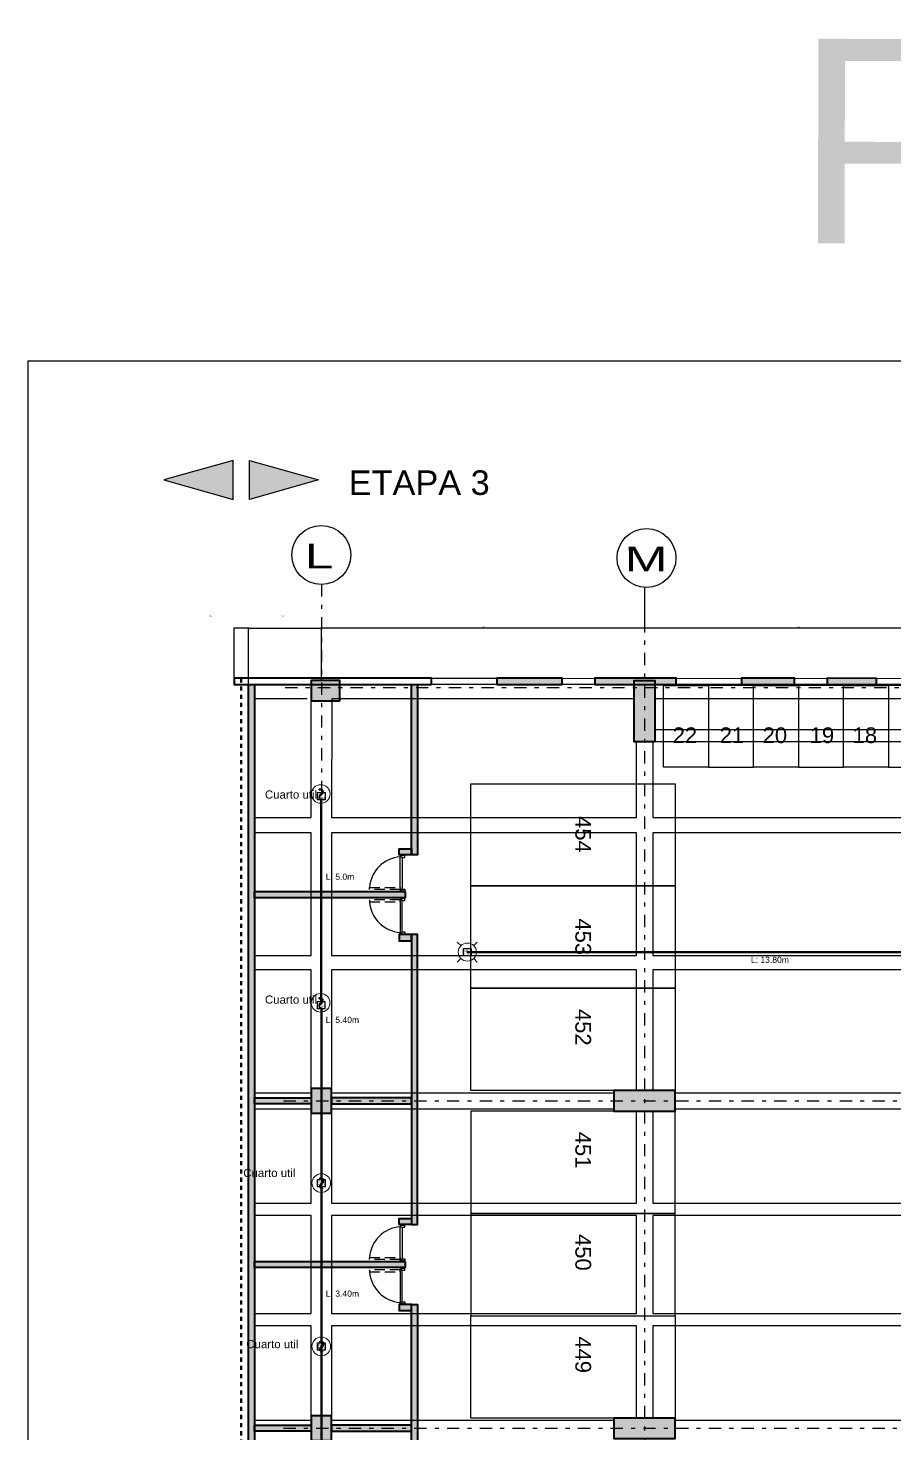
# Model space of a CAD drawing. Header units: millimetres. Extents: x 3781 to 4924, y 1639 to 1721.
# Drawn here: x 4214.4 to 4235.59, y 1686.17 to 1720.52 of the extents above; entities that cross this region are included whole.
import ezdxf

# ---------------------------------------------------------------- set-up
doc = ezdxf.new("R2010")
doc.units = ezdxf.units.MM
for name, pattern in [('CENTER', [0.7, 0.3, -0.2, 0, -0.2]), ('HIDDEN', [0.375, 0.25, -0.125]), ('HIDDEN2', [0.1875, 0.125, -0.0625]), ('LLUVIAS', [10, 4, -2, 4])]:
    doc.linetypes.add(name, pattern=pattern)
doc.layers.get('Defpoints').update_dxf_attribs({"color": 255})
for name, color, linetype in [('-parquead', 2, 'Continuous'), ('1amobla', 2, 'Continuous'), ('_ACHU3', 253, 'Continuous'), ('A-HATCH CONCRETO', 8, 'Continuous'), ('AS_GL DETECCION_MEZANINE', 7, 'Continuous'), ('AS_GL DETECCION_PISO 2', 7, 'Continuous'), ('AS_GL DETECCION_PISO 6', 7, 'Continuous'), ('E-P. MACIZA1', 2, 'HIDDEN2'), ('EJE-ESTRUCTURA', 1, 'CENTER'), ('F-2', 2, 'Continuous'), ('HACHTCOLUMNA', 250, 'Continuous'), ('JCA_COTAS', 1, 'Continuous'), ('JCA_HATCH 254', 252, 'Continuous'), ('JCA_TEXTO1', 2, 'Continuous'), ('JCA_TEXTO2', 3, 'Continuous'), ('MUEBLE', 1, 'Continuous'), ('Textos-espacios', 3, 'Continuous')]:
    doc.layers.add(name, color=color, linetype=linetype)
doc.layers.add('DIM-25', color=1, linetype='Continuous', plot=False)
for name, color, linetype, lineweight in [('Estructura', 6, 'Continuous', 40), ('Muro', 4, 'Continuous', 40), ('TEXTOS', 7, 'Continuous', 20), ('Vidrio', 2, 'Continuous', 30)]:
    doc.layers.add(name, color=color, linetype=linetype, lineweight=lineweight)
doc.styles.add('ROMANS', font='arial.ttf', dxfattribs={"width": 0.7})
doc.styles.get("Standard").update_dxf_attribs({"font": 'arial.ttf'})
doc.styles.add('style2', font='arial.ttf', dxfattribs={"width": 1.5})
doc.dimstyles.new('1-10', dxfattribs={"dimscale": 10, "dimtxt": 0.0037, "dimasz": 0.001, "dimexe": 0.0018, "dimexo": 0.0018, "dimgap": 0.0005, "dimtad": 1, "dimzin": 4, "dimdsep": 46, "dimtxsty": 'ROMANS', "dimblk": 'ARCHTICK', "dimcen": 0.003, "dimdle": 0.0015, "dimclrd": 1, "dimclre": 1, "dimclrt": 4, "dimadec": 0, "dimazin": 0, "dimtfac": 1, "dimtix": 1, "dimtmove": 2, "dimatfit": 3, "dimldrblk": 'flecha', "dimfxl": 1, "dimtolj": 1, "dimtzin": 4, "dimarcsym": 0})

# ---------------------------------------------------------------- blocks, each defined once
blk = doc.blocks.new('_ArchTick')
at = {"color": 0, "linetype": 'ByBlock', "const_width": 0.15}
blk.add_lwpolyline([(-0.5, -0.5), (0.5, 0.5)], dxfattribs=at)
blk = doc.blocks.new('*D34')
at = {"layer": 'Defpoints', "color": 0, "transparency": 16777216}
for p in [(-94.235, -6656.351), (-94.235, -6657.599), (-93.885, -6657.749)]:
    blk.add_point(p, dxfattribs=at)
at = {"layer": 'JCA_COTAS', "color": 1, "lineweight": -2, "transparency": 16777216}
for p, q in [((-93.87, -6656.351), (-94.25, -6656.351)), ((-94.235, -6657.581), (-94.235, -6656.333)), ((-93.885, -6657.731), (-93.885, -6656.333))]:
    blk.add_line(p, q, dxfattribs=at)
at = {"layer": 'JCA_COTAS', "color": 1, "lineweight": -2, "transparency": 16777216, "xscale": 0.01, "yscale": 0.01, "zscale": 0.01, "rotation": 180}
blk.add_blockref('_ArchTick', (-94.235, -6656.351), dxfattribs=at)
at = {"layer": 'JCA_COTAS', "color": 1, "lineweight": -2, "transparency": 16777216, "xscale": 0.01, "yscale": 0.01, "zscale": 0.01}
blk.add_blockref('_ArchTick', (-93.885, -6656.351), dxfattribs=at)
at = {"layer": 'JCA_COTAS', "color": 4, "transparency": 16777216, "insert": (-94.82, -6656.053), "char_height": 0.037, "attachment_point": 5, "style": 'ROMANS'}
blk.add_mtext('\\A1;.35', dxfattribs=at)
blk = doc.blocks.new('flecha')
at = {"layer": '_ACHU3', "linetype": 'Continuous', "lineweight": 0}
h = blk.add_hatch(color=255, dxfattribs=at)
h.dxf.hatch_style = 1
h.paths.add_polyline_path([(0, 0), (2.4, 0.4), (2.4, 0), (4, 0), (4, 0), (2.4, 0), (2.4, -0.4)])
at = {"layer": '_ACHU3', "linetype": 'Continuous', "lineweight": 0, "flags": 128}
blk.add_lwpolyline([(0, 0), (2.4, 0.4), (2.4, 0), (2.4, 0), (4, 0), (4, 0), (2.4, 0), (2.4, -0.4), (0, 0)], dxfattribs=at)
blk = doc.blocks.new('*D43')
at = {"layer": 'Defpoints', "color": 0, "transparency": 16777216}
for p in [(-84.2, -6655.974), (-92.1, -6656.351), (-92.1, -6657.624)]:
    blk.add_point(p, dxfattribs=at)
at = {"layer": 'JCA_COTAS', "color": 1, "lineweight": -2, "transparency": 16777216}
for p, q in [((-84.2, -6655.992), (-84.2, -6656.369)), ((-84.185, -6656.351), (-92.115, -6656.351)), ((-92.1, -6657.606), (-92.1, -6656.333))]:
    blk.add_line(p, q, dxfattribs=at)
at = {"layer": 'JCA_COTAS', "color": 1, "lineweight": -2, "transparency": 16777216, "xscale": 0.01, "yscale": 0.01, "zscale": 0.01, "rotation": 180}
blk.add_blockref('_ArchTick', (-92.1, -6656.351), dxfattribs=at)
at = {"layer": 'JCA_COTAS', "color": 1, "lineweight": -2, "transparency": 16777216, "xscale": 0.01, "yscale": 0.01, "zscale": 0.01}
blk.add_blockref('_ArchTick', (-84.2, -6656.351), dxfattribs=at)
at = {"layer": 'JCA_COTAS', "color": 4, "transparency": 16777216, "insert": (-88.15, -6656.327), "char_height": 0.037, "attachment_point": 5, "style": 'ROMANS'}
blk.add_mtext('\\A1;7.90', dxfattribs=at)
blk = doc.blocks.new('*D46')
at = {"layer": 'Defpoints', "color": 0, "transparency": 16777216}
for p in [(-84.2, -6655.504), (-76.7, -6655.354), (-84.2, -6656.351)]:
    blk.add_point(p, dxfattribs=at)
at = {"layer": 'JCA_COTAS', "color": 1, "lineweight": -2, "transparency": 16777216}
for p, q in [((-84.2, -6655.522), (-84.2, -6656.369)), ((-76.7, -6655.372), (-76.7, -6656.369)), ((-76.685, -6656.351), (-84.215, -6656.351))]:
    blk.add_line(p, q, dxfattribs=at)
at = {"layer": 'JCA_COTAS', "color": 1, "lineweight": -2, "transparency": 16777216, "xscale": 0.01, "yscale": 0.01, "zscale": 0.01, "rotation": 180}
blk.add_blockref('_ArchTick', (-84.2, -6656.351), dxfattribs=at)
at = {"layer": 'JCA_COTAS', "color": 1, "lineweight": -2, "transparency": 16777216, "xscale": 0.01, "yscale": 0.01, "zscale": 0.01}
blk.add_blockref('_ArchTick', (-76.7, -6656.351), dxfattribs=at)
at = {"layer": 'JCA_COTAS', "color": 4, "transparency": 16777216, "insert": (-80.45, -6656.327), "char_height": 0.037, "attachment_point": 5, "style": 'ROMANS'}
blk.add_mtext('\\A1;7.50', dxfattribs=at)
blk = doc.blocks.new('*D47')
at = {"layer": 'Defpoints', "color": 0, "transparency": 16777216}
for p in [(-92.1, -6656.351), (-92.1, -6657.624), (-93.885, -6657.749)]:
    blk.add_point(p, dxfattribs=at)
at = {"layer": 'JCA_COTAS', "color": 1, "lineweight": -2, "transparency": 16777216}
for p, q in [((-93.9, -6656.351), (-92.085, -6656.351)), ((-93.885, -6657.731), (-93.885, -6656.333)), ((-92.1, -6657.606), (-92.1, -6656.333))]:
    blk.add_line(p, q, dxfattribs=at)
at = {"layer": 'JCA_COTAS', "color": 1, "lineweight": -2, "transparency": 16777216, "xscale": 0.01, "yscale": 0.01, "zscale": 0.01, "rotation": 180}
blk.add_blockref('_ArchTick', (-93.885, -6656.351), dxfattribs=at)
at = {"layer": 'JCA_COTAS', "color": 1, "lineweight": -2, "transparency": 16777216, "xscale": 0.01, "yscale": 0.01, "zscale": 0.01}
blk.add_blockref('_ArchTick', (-92.1, -6656.351), dxfattribs=at)
at = {"layer": 'JCA_COTAS', "color": 4, "transparency": 16777216, "insert": (-93.055, -6656.053), "char_height": 0.037, "attachment_point": 5, "style": 'ROMANS'}
blk.add_mtext('\\A1;1.79', dxfattribs=at)
blk = doc.blocks.new('AS_Strobe-CEILING')
at = {"color": 0, "linetype": 'Continuous', "lineweight": 15}
for p, q in [((-0.105, 0.105), (-0.163, 0.163)), ((0.105, 0.105), (0.163, 0.163)), ((-0.105, -0.105), (-0.163, -0.163)), ((0.105, -0.105), (0.163, -0.163))]:
    blk.add_line(p, q, dxfattribs=at)
blk.add_ellipse((0, 0), major_axis=(0.148, 0), ratio=1, dxfattribs=at)
blk = doc.blocks.new('Caja metalica de 12')
at = {"layer": '1amobla', "linetype": 'Continuous', "ltscale": 0.3}
blk.add_lwpolyline([(-1069.691, -2855.357), (-1069.511, -2855.357), (-1069.511, -2855.537), (-1069.691, -2855.537), (-1069.691, -2855.357)], dxfattribs=at)
at = {"layer": '1amobla', "color": 7, "linetype": 'Continuous', "ltscale": 0.3, "insert": (-1069.679, -2855.397), "char_height": 0.04, "width": 0.07916, "attachment_point": 1}
blk.add_mtext('CM 12X12', dxfattribs=at)
blk = doc.blocks.new('AS_Initiator2')
at = {"color": 0, "linetype": 'Continuous', "lineweight": 15}
blk.add_circle((0, 0), 0.152, dxfattribs=at)
for points in [[(-0.027, 0.056), (-0.037, 0.065), (-0.027, 0.091), (-0.037, 0.082)], [(0.044, 0.005), (-0.002, -0.043), (-0.027, -0.013), (-0.034, -0.025)], [(-0.027, 0.091), (-0.005, 0.095), (-0.027, 0.056), (0.017, 0.091)], [(-0.027, 0.056), (0.017, 0.091), (-0.016, 0.052), (-0.007, 0.055)], [(0.049, 0.015), (0.044, 0.005), (0.004, 0.022), (-0.027, -0.013)], [(-0.007, 0.055), (0.017, 0.091), (0.007, 0.051), (0.031, 0.081)], [(0.044, 0.068), (0.049, 0.061), (0.014, 0.039), (0.004, 0.022)], [(0.049, 0.061), (0.052, 0.037), (0.004, 0.022), (0.049, 0.015)], [(0.007, 0.051), (0.031, 0.081), (0.014, 0.039), (0.044, 0.068)], [(-0.002, -0.043), (-0.01, -0.05), (-0.034, -0.025), (-0.04, -0.05)], [(-0.01, -0.05), (-0.009, -0.062), (-0.04, -0.05), (-0.037, -0.07)], [(-0.009, -0.062), (0.003, -0.07), (-0.037, -0.07), (-0.015, -0.089)], [(0.003, -0.07), (0.019, -0.076), (-0.015, -0.089), (0.009, -0.098)], [(0.009, -0.098), (0.019, -0.076), (0.031, -0.098), (0.037, -0.087)]]:
    blk.add_solid(points, dxfattribs=at)
blk = doc.blocks.new('estructura etapa 3')
at = {"layer": 'HACHTCOLUMNA'}
h = blk.add_hatch(color=256, dxfattribs=at)
h.paths.add_polyline_path([(-91.651, -6658.124), (-91.651, -6657.624), (-92.35, -6657.624), (-92.35, -6658.124)])
h.paths.add_polyline_path([(-49.354, -6658.124), (-49.354, -6657.624), (-50.055, -6657.624), (-50.055, -6658.124)])
h.paths.add_polyline_path([(-56.053, -6658.124), (-56.053, -6657.624), (-56.753, -6657.624), (-56.753, -6658.124)])
h.paths.add_polyline_path([(-76.45, -6659.124), (-76.95, -6659.124), (-76.95, -6657.624), (-76.45, -6657.624)])
h.paths.add_polyline_path([(-83.95, -6659.124), (-84.45, -6659.124), (-84.45, -6657.624), (-83.95, -6657.624)])
h.paths.add_polyline_path([(-60.452, -6659.124), (-60.952, -6659.124), (-60.952, -6657.624), (-60.452, -6657.624)])
h.paths.add_polyline_path([(-67.95, -6659.124), (-68.45, -6659.124), (-68.45, -6657.624), (-67.95, -6657.624)])
h.paths.add_polyline_path([(-91.85, -6668.199), (-91.851, -6667.599), (-92.35, -6667.599), (-92.349, -6668.199)])
h.paths.add_polyline_path([(-49.354, -6668.199), (-49.354, -6667.599), (-49.854, -6667.599), (-49.854, -6668.199)])
h.paths.add_polyline_path([(-56.154, -6668.149), (-56.154, -6667.649), (-56.854, -6667.649), (-56.854, -6668.149)])
h.paths.add_polyline_path([(-59.952, -6667.649), (-59.952, -6668.149), (-61.452, -6668.149), (-61.452, -6667.649)])
h.paths.add_polyline_path([(-75.95, -6667.649), (-75.95, -6668.149), (-77.45, -6668.149), (-77.45, -6667.649)])
h.paths.add_polyline_path([(-68.95, -6667.649), (-68.95, -6668.149), (-67.45, -6668.149), (-67.45, -6667.649)])
h.paths.add_polyline_path([(-84.95, -6667.649), (-84.95, -6668.149), (-83.45, -6668.149), (-83.45, -6667.649)])
h.paths.add_polyline_path([(-91.85, -6676.199), (-91.85, -6675.599), (-92.349, -6675.599), (-92.349, -6676.199)])
h.paths.add_polyline_path([(-49.354, -6676.199), (-49.354, -6675.599), (-49.854, -6675.599), (-49.854, -6676.199)])
h.paths.add_polyline_path([(-56.154, -6676.149), (-56.154, -6675.649), (-56.754, -6675.649), (-56.754, -6676.149)])
h.paths.add_polyline_path([(-59.952, -6675.649), (-59.952, -6676.149), (-61.452, -6676.149), (-61.452, -6675.649)])
h.paths.add_polyline_path([(-75.95, -6675.649), (-75.95, -6676.149), (-77.45, -6676.149), (-77.45, -6675.649)])
h.paths.add_polyline_path([(-68.95, -6675.649), (-68.95, -6676.149), (-67.45, -6676.149), (-67.45, -6675.649)])
h.paths.add_polyline_path([(-84.95, -6675.649), (-84.95, -6676.149), (-83.45, -6676.149), (-83.45, -6675.649)])
h.paths.add_polyline_path([(-91.847, -6686.299), (-91.851, -6685.699), (-92.35, -6685.699), (-92.346, -6686.299)])
h.paths.add_polyline_path([(-49.354, -6686.299), (-49.354, -6685.699), (-49.854, -6685.699), (-49.854, -6686.299)])
h.paths.add_polyline_path([(-56.154, -6686.249), (-56.154, -6685.749), (-56.754, -6685.749), (-56.754, -6686.249)])
h.paths.add_polyline_path([(-59.952, -6685.749), (-59.952, -6686.249), (-61.452, -6686.249), (-61.452, -6685.749)])
h.paths.add_polyline_path([(-75.95, -6685.749), (-75.95, -6686.249), (-77.45, -6686.249), (-77.45, -6685.749)])
h.paths.add_polyline_path([(-68.95, -6685.749), (-68.95, -6686.249), (-67.45, -6686.249), (-67.45, -6685.749)])
h.paths.add_polyline_path([(-84.95, -6685.749), (-84.95, -6686.249), (-83.45, -6686.249), (-83.45, -6685.749)])
h.paths.add_polyline_path([(-49.353, -6694.294), (-49.354, -6693.699), (-49.855, -6693.699), (-49.854, -6694.294)])
h.paths.add_polyline_path([(-56.054, -6694.249), (-56.054, -6693.749), (-56.753, -6693.749), (-56.753, -6694.249)])
h.paths.add_polyline_path([(-91.651, -6694.249), (-91.651, -6693.749), (-92.35, -6693.749), (-92.35, -6694.249)])
h.paths.add_polyline_path([(-59.952, -6693.749), (-59.952, -6694.249), (-61.452, -6694.249), (-61.452, -6693.749)])
h.paths.add_polyline_path([(-75.95, -6693.749), (-75.95, -6694.249), (-77.45, -6694.249), (-77.45, -6693.749)])
h.paths.add_polyline_path([(-68.95, -6693.749), (-68.95, -6694.249), (-67.45, -6694.249), (-67.45, -6693.749)])
h.paths.add_polyline_path([(-84.95, -6693.749), (-84.95, -6694.249), (-83.45, -6694.249), (-83.45, -6693.749)])
h.paths.add_polyline_path([(-49.358, -6703.974), (-49.353, -6703.374), (-49.854, -6703.374), (-49.859, -6703.974)])
h.paths.add_polyline_path([(-56.054, -6703.924), (-56.054, -6703.424), (-56.753, -6703.424), (-56.753, -6703.924)])
h.paths.add_polyline_path([(-67.95, -6704.924), (-67.95, -6703.424), (-68.45, -6703.424), (-68.45, -6704.924)])
h.paths.add_polyline_path([(-91.651, -6703.924), (-91.651, -6703.424), (-92.35, -6703.424), (-92.35, -6703.924)])
h.paths.add_polyline_path([(-61.847, -6703.424), (-60.347, -6703.424), (-60.347, -6703.924), (-61.847, -6703.924)])
h.paths.add_polyline_path([(-83.95, -6704.924), (-83.95, -6703.424), (-84.45, -6703.424), (-84.45, -6704.924)])
h.paths.add_polyline_path([(-76.45, -6704.924), (-76.45, -6703.424), (-76.95, -6703.424), (-76.95, -6704.924)])
h.paths.add_polyline_path([(-49.354, -6711.949), (-49.354, -6711.449), (-50.054, -6711.449), (-50.054, -6711.949)])
h.paths.add_polyline_path([(-55.954, -6711.949), (-55.954, -6711.449), (-56.654, -6711.449), (-56.654, -6711.949)])
h.paths.add_polyline_path([(-91.65, -6711.949), (-91.65, -6711.449), (-92.35, -6711.449), (-92.35, -6711.949)])
h.paths.add_polyline_path([(-60.952, -6711.949), (-60.952, -6709.549), (-60.452, -6709.549), (-60.452, -6711.949)])
h.paths.add_polyline_path([(-68.45, -6709.549), (-68.45, -6711.949), (-67.95, -6711.949), (-67.95, -6709.549)])
h.paths.add_polyline_path([(-76.95, -6709.549), (-76.95, -6711.949), (-76.45, -6711.949), (-76.45, -6709.549)])
h.paths.add_polyline_path([(-83.95, -6709.549), (-83.95, -6711.949), (-84.45, -6711.949), (-84.45, -6709.549)])
at = {"layer": 'EJE-ESTRUCTURA'}
for p, q in [((-92.1, -6655.279), (-92.1, -6714.861)), ((-84.2, -6655.354), (-84.2, -6714.914)), ((-92.986, -6657.799), (-46.502, -6657.799)), ((-93.028, -6667.899), (-46.502, -6667.899)), ((-93.028, -6675.899), (-46.502, -6675.899))]:
    blk.add_line(p, q, dxfattribs=at)
at = {"layer": 'Estructura'}
for points in [[(-91.651, -6658.124), (-91.651, -6657.624), (-92.35, -6657.624), (-92.35, -6658.124)], [(-83.95, -6659.124), (-84.45, -6659.124), (-84.45, -6657.624), (-83.95, -6657.624)], [(-91.85, -6668.199), (-91.851, -6667.599), (-92.35, -6667.599), (-92.349, -6668.199)], [(-84.95, -6667.649), (-84.95, -6668.149), (-83.45, -6668.149), (-83.45, -6667.649)], [(-91.85, -6676.199), (-91.85, -6675.599), (-92.349, -6675.599), (-92.349, -6676.199)], [(-84.95, -6675.649), (-84.95, -6676.149), (-83.45, -6676.149), (-83.45, -6675.649)]]:
    blk.add_lwpolyline(points, close=True, dxfattribs=at)
at = {"layer": 'JCA_TEXTO1', "linetype": 'Continuous'}
for centre in [(-92.1, -6654.559), (-84.152, -6654.634)]:
    blk.add_circle(centre, 0.72, dxfattribs=at)
at = {"layer": 'JCA_TEXTO2', "style": 'style2', "width": 1.5}
for s, p in [('L', (-92.507, -6654.889)), ('M', (-84.687, -6654.964))]:
    blk.add_text(s, height=0.603, rotation=0.0293, dxfattribs=at).set_placement(p)
at = {"layer": 'JCA_COTAS'}
for base, p1, p2, picture, middle in [((-84.2, -6656.351), (-76.7, -6655.354), (-84.2, -6655.504), '*D46', (-80.45, -6656.327)), ((-92.1, -6656.351), (-84.2, -6655.974), (-92.1, -6657.624), '*D43', (-88.15, -6656.327))]:
    dim = blk.add_linear_dim(base=base, p1=p1, p2=p2, dimstyle='1-10', dxfattribs=at)
    dim.commit()
    dim.dimension.update_dxf_attribs({"geometry": picture, "text_midpoint": middle})
dim = blk.add_linear_dim(base=(-94.235, -6656.351), p1=(-93.885, -6657.749), p2=(-94.235, -6657.599), dimstyle='1-10', dxfattribs=at)
dim.commit()
dim.dimension.update_dxf_attribs({"geometry": '*D34', "text_midpoint": (-94.82, -6656.053), "dimtype": 128})
dim = blk.add_linear_dim(base=(-92.0996, -6656.3512), p1=(-93.8852, -6657.749), p2=(-92.0996, -6657.624), angle=180, dimstyle='1-10', dxfattribs=at)
dim.commit()
dim.dimension.update_dxf_attribs({"geometry": '*D47', "text_midpoint": (-93.0551, -6656.0525), "dimtype": 128})

msp = doc.modelspace()

# ---------------------------------------------------------------- hatches: boundary and pattern name
at = {"layer": 'A-HATCH CONCRETO', "ltscale": 0.03}
h = msp.add_hatch(color=256, dxfattribs=at)
h.dxf.hatch_style = 1
h.paths.add_polyline_path([(4221.319, 1668.103), (4221.319, 1667.953), (4219.933, 1667.953), (4219.933, 1668.103)])
h.paths.add_polyline_path([(4219.783, 1704.478), (4219.933, 1704.478), (4219.933, 1667.953), (4219.783, 1667.953)])
h.paths.add_polyline_path([(4222.018, 1668.103), (4222.018, 1667.953), (4223.769, 1667.953), (4223.769, 1668.103)])
h.paths.add_polyline_path([(4223.769, 1671.14), (4223.919, 1671.14), (4223.919, 1667.953), (4223.769, 1667.953)])
h.paths.add_polyline_path([(4223.769, 1670.99), (4223.769, 1671.14), (4223.469, 1671.14), (4223.469, 1670.99)])
h.paths.add_polyline_path([(4223.619, 1672.19), (4223.619, 1672.04), (4219.933, 1672.04), (4219.933, 1672.19)])
h.paths.add_polyline_path([(4223.769, 1673.241), (4223.769, 1673.09), (4223.469, 1673.09), (4223.469, 1673.241)])
h.paths.add_polyline_path([(4223.769, 1673.09), (4223.919, 1673.09), (4223.919, 1680.278), (4223.769, 1680.278)])
h.paths.add_polyline_path([(4221.817, 1676.278), (4221.817, 1676.128), (4223.769, 1676.128), (4223.769, 1676.278)])
h.paths.add_polyline_path([(4221.32, 1676.278), (4221.32, 1676.128), (4219.933, 1676.128), (4219.933, 1676.278)])
h.paths.add_polyline_path([(4223.769, 1680.128), (4223.769, 1680.278), (4223.469, 1680.278), (4223.469, 1680.128)])
h.paths.add_polyline_path([(4223.619, 1681.328), (4223.619, 1681.178), (4219.933, 1681.178), (4219.933, 1681.328)])
h.paths.add_polyline_path([(4223.769, 1682.378), (4223.769, 1682.228), (4223.469, 1682.228), (4223.469, 1682.378)])
h.paths.add_polyline_path([(4223.769, 1689.328), (4223.919, 1689.328), (4223.919, 1682.228), (4223.769, 1682.228)])
h.paths.add_polyline_path([(4221.817, 1686.378), (4221.817, 1686.228), (4223.769, 1686.228), (4223.769, 1686.378)])
h.paths.add_polyline_path([(4221.32, 1686.378), (4221.32, 1686.228), (4219.933, 1686.228), (4219.933, 1686.378)])
h.paths.add_polyline_path([(4223.619, 1690.378), (4223.619, 1690.228), (4219.933, 1690.228), (4219.933, 1690.378)])
h.paths.add_polyline_path([(4223.769, 1689.178), (4223.769, 1689.328), (4223.469, 1689.328), (4223.469, 1689.178)])
h.paths.add_polyline_path([(4223.769, 1691.428), (4223.769, 1691.278), (4223.469, 1691.278), (4223.469, 1691.428)])
h.paths.add_polyline_path([(4223.769, 1691.278), (4223.919, 1691.278), (4223.919, 1698.365), (4223.769, 1698.365)])
h.paths.add_polyline_path([(4221.818, 1694.378), (4221.818, 1694.228), (4223.769, 1694.228), (4223.769, 1694.378)])
h.paths.add_polyline_path([(4221.321, 1694.378), (4221.321, 1694.228), (4219.933, 1694.228), (4219.933, 1694.378)])
h.paths.add_polyline_path([(4223.769, 1698.215), (4223.769, 1698.365), (4223.469, 1698.365), (4223.469, 1698.215)])
h.paths.add_polyline_path([(4223.619, 1699.415), (4223.619, 1699.265), (4219.933, 1699.265), (4219.933, 1699.415)])
h.paths.add_polyline_path([(4223.769, 1700.465), (4223.769, 1700.315), (4223.469, 1700.315), (4223.469, 1700.465)])
h.paths.add_polyline_path([(4223.769, 1704.478), (4223.919, 1704.478), (4223.919, 1700.315), (4223.769, 1700.315)])
h = msp.add_hatch(color=256, dxfattribs=at)
h.dxf.hatch_style = 1
h.paths.add_polyline_path([(4264.314, 1704.478), (4264.314, 1704.628)], flags=17)
h.paths.add_polyline_path([(4264.314, 1704.478), (4264.314, 1704.628), (4262.873, 1704.628), (4262.88, 1704.478), (4262.08, 1704.478), (4262.08, 1704.628), (4260.082, 1704.628), (4260.082, 1704.478)])
h.paths.add_polyline_path([(4258.482, 1704.478), (4258.482, 1704.628), (4256.586, 1704.628), (4256.586, 1704.478)])
h.paths.add_polyline_path([(4255.786, 1704.478), (4255.786, 1704.628), (4254.983, 1704.628), (4254.983, 1704.478)])
h.paths.add_polyline_path([(4253.783, 1704.478), (4253.783, 1704.628), (4244.736, 1704.628), (4244.736, 1704.478)])
h.paths.add_polyline_path([(4243.936, 1704.478), (4243.936, 1704.628), (4243.132, 1704.628), (4243.132, 1704.478)])
h.paths.add_polyline_path([(4241.532, 1704.477), (4241.532, 1704.627), (4239.536, 1704.628), (4239.536, 1704.478)])
h.paths.add_polyline_path([(4238.335, 1704.478), (4238.335, 1704.628), (4236.337, 1704.628), (4236.337, 1704.478)])
h.paths.add_polyline_path([(4235.137, 1704.478), (4235.137, 1704.628), (4233.935, 1704.628), (4233.935, 1704.478)])
h.paths.add_polyline_path([(4233.135, 1704.478), (4233.135, 1704.628), (4231.838, 1704.628), (4231.838, 1704.478)])
h.paths.add_polyline_path([(4230.238, 1704.478), (4230.238, 1704.628), (4228.254, 1704.628), (4228.254, 1704.478)])
h.paths.add_polyline_path([(4227.454, 1704.478), (4227.454, 1704.628), (4225.858, 1704.628), (4225.858, 1704.478)])
at = {"layer": 'JCA_HATCH 254'}
for points in [[(4217.715, 1709.477), (4219.408, 1709.001), (4219.408, 1709.953)], [(4221.5, 1709.477), (4219.808, 1709.001), (4219.808, 1709.953)]]:
    msp.add_hatch(color=256, dxfattribs=at).paths.add_polyline_path(points)

# ---------------------------------------------------------------- linework, layer by layer
at = {"layer": '-parquead'}
for points in [[(4224.258, 1704.628), (4225.858, 1704.628), (4225.858, 1704.478), (4224.258, 1704.479)], [(4227.454, 1704.627), (4228.254, 1704.628), (4228.254, 1704.478), (4227.454, 1704.478)], [(4229.931, 1704.453), (4231.03, 1704.453), (4231.03, 1702.453), (4229.931, 1702.453)], [(4230.238, 1704.627), (4231.838, 1704.628), (4231.838, 1704.478), (4230.238, 1704.479)], [(4232.13, 1704.453), (4231.03, 1704.453), (4231.03, 1702.453), (4232.13, 1702.453)], [(4232.13, 1704.453), (4233.23, 1704.453), (4233.23, 1702.453), (4232.13, 1702.453)], [(4233.135, 1704.627), (4233.935, 1704.628), (4233.935, 1704.478), (4233.135, 1704.479)], [(4234.33, 1704.453), (4233.23, 1704.453), (4233.23, 1702.453), (4234.33, 1702.453)], [(4234.33, 1704.453), (4235.43, 1704.453), (4235.43, 1702.453), (4234.33, 1702.453)], [(4235.137, 1704.627), (4236.337, 1704.628), (4236.337, 1704.478), (4235.137, 1704.478)], [(4236.53, 1704.453), (4235.43, 1704.453), (4235.43, 1702.453), (4236.53, 1702.453)], [(4225.219, 1702.053), (4230.219, 1702.053), (4230.219, 1699.553), (4225.219, 1699.553)], [(4225.219, 1699.553), (4230.219, 1699.553), (4230.219, 1697.053), (4225.219, 1697.053)], [(4225.219, 1697.053), (4230.219, 1697.053), (4230.219, 1694.553), (4225.219, 1694.553)], [(4225.219, 1691.553), (4230.219, 1691.553), (4230.219, 1694.053), (4225.219, 1694.053)], [(4225.219, 1689.053), (4230.219, 1689.053), (4230.219, 1691.553), (4225.219, 1691.553)], [(4225.219, 1689.053), (4230.219, 1689.053), (4230.219, 1686.553), (4225.219, 1686.553)]]:
    msp.add_lwpolyline(points, close=True, dxfattribs=at)
at = {"layer": '1amobla', "linetype": 'HIDDEN', "lineweight": 60, "ltscale": 0.3}
msp.add_line((4219.608, 1704.628), (4219.608, 1650.193), dxfattribs=at)
at = {"layer": '1amobla', "color": 7, "linetype": 'Continuous', "ltscale": 0.3, "true_color": 0xffffff}
msp.add_lwpolyline([(4214.399, 1712.387), (4272.847, 1712.387), (4272.847, 1639.402), (4214.399, 1639.402)], close=True, dxfattribs=at)
msp.add_lwpolyline([(4225.046, 1698.028), (4225.226, 1698.028), (4225.226, 1697.848), (4225.046, 1697.848), (4225.046, 1698.028)], dxfattribs=at)
msp.add_lwpolyline([(4225.046, 1698.028), (4225.226, 1698.028), (4225.226, 1697.848), (4225.046, 1697.848), (4225.046, 1698.028)], dxfattribs=at)
msp.add_lwpolyline([(4225.046, 1698.028), (4225.226, 1698.028), (4225.226, 1697.848), (4225.046, 1697.848), (4225.046, 1698.028)], dxfattribs=at)
at = {"layer": 'AS_GL DETECCION_PISO 2', "color": 5, "linetype": 'Continuous', "lineweight": 50}
for p, q in [((4221.566, 1701.654), (4221.566, 1696.654)), ((4238.636, 1697.938), (4225.136, 1697.938)), ((4221.569, 1696.554), (4221.569, 1692.383)), ((4221.569, 1688.393), (4221.569, 1692.203)), ((4221.569, 1683.868), (4221.569, 1688.213))]:
    msp.add_line(p, q, dxfattribs=at)
at = {"layer": 'DIM-25'}
for centre, start, end in [((4223.557, 1699.454), 94.4578, 175.5956), ((4223.557, 1699.454), 94.4578, 175.5956), ((4223.557, 1699.226), 184.4044, 265.5422), ((4223.557, 1699.226), 184.4044, 265.5422), ((4223.557, 1690.417), 94.4578, 175.5956), ((4223.557, 1690.417), 94.4578, 175.5956), ((4223.557, 1690.189), 184.4044, 265.5422), ((4223.557, 1690.189), 184.4044, 265.5422)]:
    msp.add_arc(centre, 0.813, start, end, dxfattribs=at)
at = {"layer": 'E-P. MACIZA1', "color": 7, "linetype": 'LLUVIAS', "ltscale": 3, "true_color": 0xffffff}
msp.add_lwpolyline([(4221.217, 1704.128), (4219.933, 1704.128), (4219.933, 1701.228), (4221.317, 1701.228), (4221.317, 1704.078)], dxfattribs=at)
for points in [[(4229.269, 1701.228), (4229.269, 1703.078), (4229.219, 1703.078), (4229.219, 1704.128), (4221.82, 1704.128), (4221.82, 1704.078), (4221.819, 1701.228)], [(4229.718, 1704.128), (4229.718, 1703.378), (4236.719, 1703.378), (4236.719, 1704.128)], [(4229.668, 1703.078), (4229.668, 1701.228), (4236.768, 1701.228), (4236.768, 1703.078)], [(4221.317, 1700.853), (4219.933, 1700.853), (4219.933, 1697.853), (4221.317, 1697.853)], [(4221.819, 1697.853), (4229.269, 1697.853), (4229.269, 1700.853), (4221.819, 1700.853)], [(4236.769, 1700.853), (4229.669, 1700.853), (4229.669, 1697.853), (4236.769, 1697.853)], [(4221.318, 1694.503), (4221.318, 1694.553), (4221.317, 1694.553), (4221.317, 1697.503), (4219.933, 1697.503), (4219.933, 1694.503)], [(4228.719, 1694.503), (4228.719, 1694.553), (4229.269, 1694.553), (4229.269, 1697.503), (4221.819, 1697.503), (4221.819, 1694.553), (4221.819, 1694.503)], [(4236.219, 1694.503), (4236.219, 1694.553), (4236.769, 1694.553), (4236.769, 1697.503), (4229.669, 1697.503), (4229.669, 1694.553), (4230.219, 1694.553), (4230.219, 1694.503)], [(4221.317, 1691.803), (4221.317, 1694.053), (4221.317, 1694.053), (4221.317, 1694.103), (4219.933, 1694.103), (4219.933, 1691.803)], [(4229.269, 1691.803), (4229.269, 1694.053), (4228.719, 1694.053), (4228.719, 1694.103), (4221.819, 1694.103), (4221.819, 1694.053), (4221.819, 1691.803)], [(4236.769, 1691.803), (4236.769, 1694.053), (4236.219, 1694.053), (4236.219, 1694.103), (4230.219, 1694.103), (4230.219, 1694.053), (4229.669, 1694.053), (4229.669, 1691.803)], [(4221.317, 1691.503), (4219.933, 1691.503), (4219.933, 1689.103), (4221.317, 1689.103)], [(4221.819, 1689.103), (4229.269, 1689.103), (4229.269, 1691.503), (4221.819, 1691.503)], [(4236.769, 1691.503), (4229.669, 1691.503), (4229.669, 1689.103), (4236.769, 1689.103)], [(4221.317, 1686.503), (4221.317, 1686.553), (4221.317, 1686.503), (4221.317, 1688.803), (4219.933, 1688.803), (4219.933, 1686.503)], [(4228.719, 1686.503), (4228.719, 1686.553), (4229.269, 1686.553), (4229.269, 1688.803), (4221.819, 1688.803), (4221.819, 1686.503)], [(4236.219, 1686.503), (4236.219, 1686.553), (4236.769, 1686.553), (4236.769, 1688.803), (4229.669, 1688.803), (4229.669, 1686.553), (4230.219, 1686.553), (4230.219, 1686.503)]]:
    msp.add_lwpolyline(points, close=True, dxfattribs=at)
at = {"layer": 'F-2'}
for points in [[(4223.544, 1700.252), (4223.606, 1700.252), (4223.606, 1700.303), (4223.494, 1700.303), (4223.494, 1700.265), (4223.544, 1700.265), (4223.544, 1700.252)], [(4223.544, 1700.252), (4223.606, 1700.252), (4223.606, 1700.303), (4223.494, 1700.303), (4223.494, 1700.265), (4223.544, 1700.265), (4223.544, 1700.252)], [(4223.506, 1700.315), (4223.506, 1700.303), (4223.594, 1700.303), (4223.594, 1700.315)], [(4223.506, 1700.315), (4223.506, 1700.303), (4223.594, 1700.303), (4223.594, 1700.315)], [(4223.544, 1699.479), (4223.606, 1699.479), (4223.606, 1699.428), (4223.494, 1699.428), (4223.494, 1699.466), (4223.544, 1699.466), (4223.544, 1699.479)], [(4223.544, 1699.479), (4223.606, 1699.479), (4223.606, 1699.428), (4223.494, 1699.428), (4223.494, 1699.466), (4223.544, 1699.466), (4223.544, 1699.479)], [(4223.506, 1699.415), (4223.506, 1699.428), (4223.594, 1699.428), (4223.594, 1699.415)], [(4223.506, 1699.415), (4223.506, 1699.428), (4223.594, 1699.428), (4223.594, 1699.415)], [(4223.544, 1699.202), (4223.606, 1699.202), (4223.606, 1699.253), (4223.494, 1699.253), (4223.494, 1699.215), (4223.544, 1699.215), (4223.544, 1699.202)], [(4223.544, 1699.202), (4223.606, 1699.202), (4223.606, 1699.253), (4223.494, 1699.253), (4223.494, 1699.215), (4223.544, 1699.215), (4223.544, 1699.202)], [(4223.506, 1699.265), (4223.506, 1699.253), (4223.594, 1699.253), (4223.594, 1699.265)], [(4223.506, 1699.265), (4223.506, 1699.253), (4223.594, 1699.253), (4223.594, 1699.265)], [(4223.544, 1698.429), (4223.606, 1698.429), (4223.606, 1698.378), (4223.494, 1698.378), (4223.494, 1698.416), (4223.544, 1698.416), (4223.544, 1698.429)], [(4223.544, 1698.429), (4223.606, 1698.429), (4223.606, 1698.378), (4223.494, 1698.378), (4223.494, 1698.416), (4223.544, 1698.416), (4223.544, 1698.429)], [(4223.506, 1698.365), (4223.506, 1698.378), (4223.594, 1698.378), (4223.594, 1698.365)], [(4223.506, 1698.365), (4223.506, 1698.378), (4223.594, 1698.378), (4223.594, 1698.365)], [(4223.544, 1691.215), (4223.606, 1691.215), (4223.606, 1691.265), (4223.494, 1691.265), (4223.494, 1691.227), (4223.544, 1691.227), (4223.544, 1691.215)], [(4223.544, 1691.215), (4223.606, 1691.215), (4223.606, 1691.265), (4223.494, 1691.265), (4223.494, 1691.227), (4223.544, 1691.227), (4223.544, 1691.215)], [(4223.506, 1691.278), (4223.506, 1691.265), (4223.594, 1691.265), (4223.594, 1691.278)], [(4223.506, 1691.278), (4223.506, 1691.265), (4223.594, 1691.265), (4223.594, 1691.278)], [(4223.544, 1690.441), (4223.606, 1690.441), (4223.606, 1690.391), (4223.494, 1690.391), (4223.494, 1690.429), (4223.544, 1690.429), (4223.544, 1690.441)], [(4223.544, 1690.441), (4223.606, 1690.441), (4223.606, 1690.391), (4223.494, 1690.391), (4223.494, 1690.429), (4223.544, 1690.429), (4223.544, 1690.441)], [(4223.506, 1690.378), (4223.506, 1690.391), (4223.594, 1690.391), (4223.594, 1690.378)], [(4223.506, 1690.378), (4223.506, 1690.391), (4223.594, 1690.391), (4223.594, 1690.378)], [(4223.544, 1690.165), (4223.606, 1690.165), (4223.606, 1690.215), (4223.494, 1690.215), (4223.494, 1690.177), (4223.544, 1690.177), (4223.544, 1690.165)], [(4223.544, 1690.165), (4223.606, 1690.165), (4223.606, 1690.215), (4223.494, 1690.215), (4223.494, 1690.177), (4223.544, 1690.177), (4223.544, 1690.165)], [(4223.506, 1690.228), (4223.506, 1690.215), (4223.594, 1690.215), (4223.594, 1690.228)], [(4223.506, 1690.228), (4223.506, 1690.215), (4223.594, 1690.215), (4223.594, 1690.228)], [(4223.544, 1689.391), (4223.606, 1689.391), (4223.606, 1689.341), (4223.494, 1689.341), (4223.494, 1689.379), (4223.544, 1689.379), (4223.544, 1689.391)], [(4223.544, 1689.391), (4223.606, 1689.391), (4223.606, 1689.341), (4223.494, 1689.341), (4223.494, 1689.379), (4223.544, 1689.379), (4223.544, 1689.391)], [(4223.506, 1689.328), (4223.506, 1689.341), (4223.594, 1689.341), (4223.594, 1689.328)], [(4223.506, 1689.328), (4223.506, 1689.341), (4223.594, 1689.341), (4223.594, 1689.328)]]:
    msp.add_lwpolyline(points, dxfattribs=at)
for points in [[(4223.544, 1699.466), (4223.494, 1699.466), (4223.494, 1700.265), (4223.544, 1700.265)], [(4223.544, 1699.466), (4223.494, 1699.466), (4223.494, 1700.265), (4223.544, 1700.265)], [(4223.544, 1699.215), (4223.494, 1699.215), (4223.494, 1698.416), (4223.544, 1698.416)], [(4223.544, 1699.215), (4223.494, 1699.215), (4223.494, 1698.416), (4223.544, 1698.416)], [(4223.544, 1690.429), (4223.494, 1690.429), (4223.494, 1691.227), (4223.544, 1691.227)], [(4223.544, 1690.429), (4223.494, 1690.429), (4223.494, 1691.227), (4223.544, 1691.227)], [(4223.544, 1690.177), (4223.494, 1690.177), (4223.494, 1689.379), (4223.544, 1689.379)], [(4223.544, 1690.177), (4223.494, 1690.177), (4223.494, 1689.379), (4223.544, 1689.379)]]:
    msp.add_lwpolyline(points, close=True, dxfattribs=at)
at = {"layer": 'MUEBLE', "color": 1, "linetype": 'HIDDEN'}
for points in [[(4223.494, 1699.517), (4223.494, 1699.466), (4222.747, 1699.466), (4222.747, 1699.517)], [(4223.494, 1699.517), (4223.494, 1699.466), (4222.747, 1699.466), (4222.747, 1699.517)], [(4223.494, 1699.164), (4223.494, 1699.215), (4222.747, 1699.215), (4222.747, 1699.164)], [(4223.494, 1699.164), (4223.494, 1699.215), (4222.747, 1699.215), (4222.747, 1699.164)], [(4223.494, 1690.479), (4223.494, 1690.429), (4222.747, 1690.429), (4222.747, 1690.479)], [(4223.494, 1690.479), (4223.494, 1690.429), (4222.747, 1690.429), (4222.747, 1690.479)], [(4223.494, 1690.127), (4223.494, 1690.177), (4222.747, 1690.177), (4222.747, 1690.127)], [(4223.494, 1690.127), (4223.494, 1690.177), (4222.747, 1690.177), (4222.747, 1690.127)]]:
    msp.add_lwpolyline(points, close=True, dxfattribs=at)
at = {"layer": 'Muro'}
for points in [[(4224.258, 1704.478), (4224.258, 1704.628), (4219.433, 1704.628), (4219.433, 1704.478)], [(4224.258, 1704.478), (4224.258, 1704.628), (4219.433, 1704.628), (4219.433, 1704.478)], [(4219.783, 1704.478), (4219.933, 1704.478), (4219.933, 1667.953), (4219.783, 1667.953)], [(4223.769, 1704.478), (4223.919, 1704.478), (4223.919, 1700.315), (4223.769, 1700.315)], [(4227.454, 1704.478), (4227.454, 1704.628), (4225.858, 1704.628), (4225.858, 1704.478)], [(4230.238, 1704.478), (4230.238, 1704.628), (4228.254, 1704.628), (4228.254, 1704.478)], [(4233.135, 1704.478), (4233.135, 1704.628), (4231.838, 1704.628), (4231.838, 1704.478)], [(4235.137, 1704.477), (4235.137, 1704.627), (4233.935, 1704.628), (4233.935, 1704.478)], [(4223.769, 1700.465), (4223.769, 1700.315), (4223.469, 1700.315), (4223.469, 1700.465)], [(4223.619, 1699.415), (4223.619, 1699.265), (4219.933, 1699.265), (4219.933, 1699.415)], [(4223.769, 1698.215), (4223.769, 1698.365), (4223.469, 1698.365), (4223.469, 1698.215)], [(4223.769, 1691.278), (4223.919, 1691.278), (4223.919, 1698.365), (4223.769, 1698.365)], [(4221.321, 1694.378), (4221.321, 1694.228), (4219.933, 1694.228), (4219.933, 1694.378)], [(4221.818, 1694.378), (4221.818, 1694.228), (4223.769, 1694.228), (4223.769, 1694.378)], [(4223.769, 1691.428), (4223.769, 1691.278), (4223.469, 1691.278), (4223.469, 1691.428)], [(4223.619, 1690.378), (4223.619, 1690.228), (4219.933, 1690.228), (4219.933, 1690.378)], [(4223.769, 1689.178), (4223.769, 1689.328), (4223.469, 1689.328), (4223.469, 1689.178)], [(4223.769, 1689.328), (4223.919, 1689.328), (4223.919, 1682.228), (4223.769, 1682.228)], [(4221.32, 1686.378), (4221.32, 1686.228), (4219.933, 1686.228), (4219.933, 1686.378)], [(4221.817, 1686.378), (4221.817, 1686.228), (4223.769, 1686.228), (4223.769, 1686.378)]]:
    msp.add_lwpolyline(points, close=True, dxfattribs=at)
at = {"layer": 'Textos-espacios'}
for points in [[(4217.715, 1709.477), (4219.408, 1709.001), (4219.408, 1709.953)], [(4221.5, 1709.477), (4219.808, 1709.001), (4219.808, 1709.953)]]:
    msp.add_lwpolyline(points, close=True, dxfattribs=at)

# ---------------------------------------------------------------- block references
at = {"layer": '1amobla', "color": 7, "linetype": 'Continuous', "true_color": 0xffffff}
for p in [(5291.168, 4557.193), (5294.737, 4553.385), (5291.166, 4552.091), (5291.168, 4547.739), (5291.168, 4543.749), (5291.17, 4543.749)]:
    msp.add_blockref('Caja metalica de 12', p, dxfattribs=at)
at = {"layer": 'AS_GL DETECCION_MEZANINE', "color": 1, "linetype": 'Continuous', "xscale": 1.5, "yscale": 1.5, "zscale": 1.5}
msp.add_blockref('AS_Strobe-CEILING', (4225.136, 1697.938), dxfattribs=at)
at = {"layer": 'AS_GL DETECCION_PISO 6', "color": 131, "linetype": 'Continuous', "xscale": 1.5, "yscale": 1.5, "zscale": 1.5}
for p in [(4221.553, 1701.801), (4221.55, 1696.698), (4221.567, 1692.293), (4221.567, 1688.303)]:
    msp.add_blockref('AS_Initiator2', p, dxfattribs=at)
at = {"layer": 'Vidrio'}
msp.add_blockref('estructura etapa 3', (4313.668, 8362.202), dxfattribs=at)

# ---------------------------------------------------------------- texts
at = {"layer": '1amobla', "color": 7, "linetype": 'Continuous', "ltscale": 0.3, "true_color": 0xffffff, "insert": (4225.059, 1697.988), "char_height": 0.04, "width": 0.07916, "attachment_point": 1}
msp.add_mtext('CM 12X12', dxfattribs=at)
at = {"layer": 'Defpoints', "color": 3}
msp.add_text('Piso 4', height=5, rotation=359.9331, dxfattribs=at).set_placement((4233.137, 1715.255))
at = {"layer": 'TEXTOS'}
for s, height, rotation, p in [('ETAPA 3', 0.6, 0.0669, (4222.237, 1709.106)), ('Cuarto util', 0.2, 359.9331, (4220.189, 1701.688)), ('L: 5.0m', 0.15, 359.9331, (4221.675, 1699.705)), ('L: 13.80m', 0.15, 359.9331, (4232.067, 1697.674)), ('Cuarto util', 0.2, 359.9331, (4220.189, 1696.678)), ('L: 5.40m', 0.15, 359.9331, (4221.675, 1696.208)), ('Cuarto util', 0.2, 359.9331, (4219.659, 1692.442)), ('L: 3.40m', 0.15, 359.9331, (4221.675, 1689.519)), ('Cuarto util', 0.2, 359.9331, (4219.734, 1688.26))]:
    msp.add_text(s, height=height, rotation=rotation, dxfattribs=at).set_placement(p)
at = {"layer": 'Textos-espacios', "char_height": 0.384}
for s, width, insert, attachment_point, rotation in [('22', 0.89145, (4230.754, 1703.429), 3, 0), ('21', 0.89145, (4231.307, 1703.429), 1, 360), ('20', 0.89145, (4232.953, 1703.429), 3, 0), ('19', 0.89145, (4233.507, 1703.429), 1, 360), ('18', 0.89145, (4235.153, 1703.429), 3, 0), ('454', 1.5279, (4228.161, 1701.26), 1, 270), ('453', 1.5279, (4228.161, 1698.76), 1, 270), ('452', 1.5279, (4228.161, 1696.548), 1, 270), ('451', 1.5279, (4228.161, 1693.548), 1, 270), ('450', 1.5279, (4228.161, 1691.048), 1, 270), ('449', 1.5279, (4228.161, 1688.548), 1, 270)]:
    msp.add_mtext_dynamic_manual_height_columns(s, width=width, gutter_width=5, heights=[0], dxfattribs=dict(at, insert=insert, attachment_point=attachment_point, rotation=rotation))

doc.saveas('drawing.dxf')
